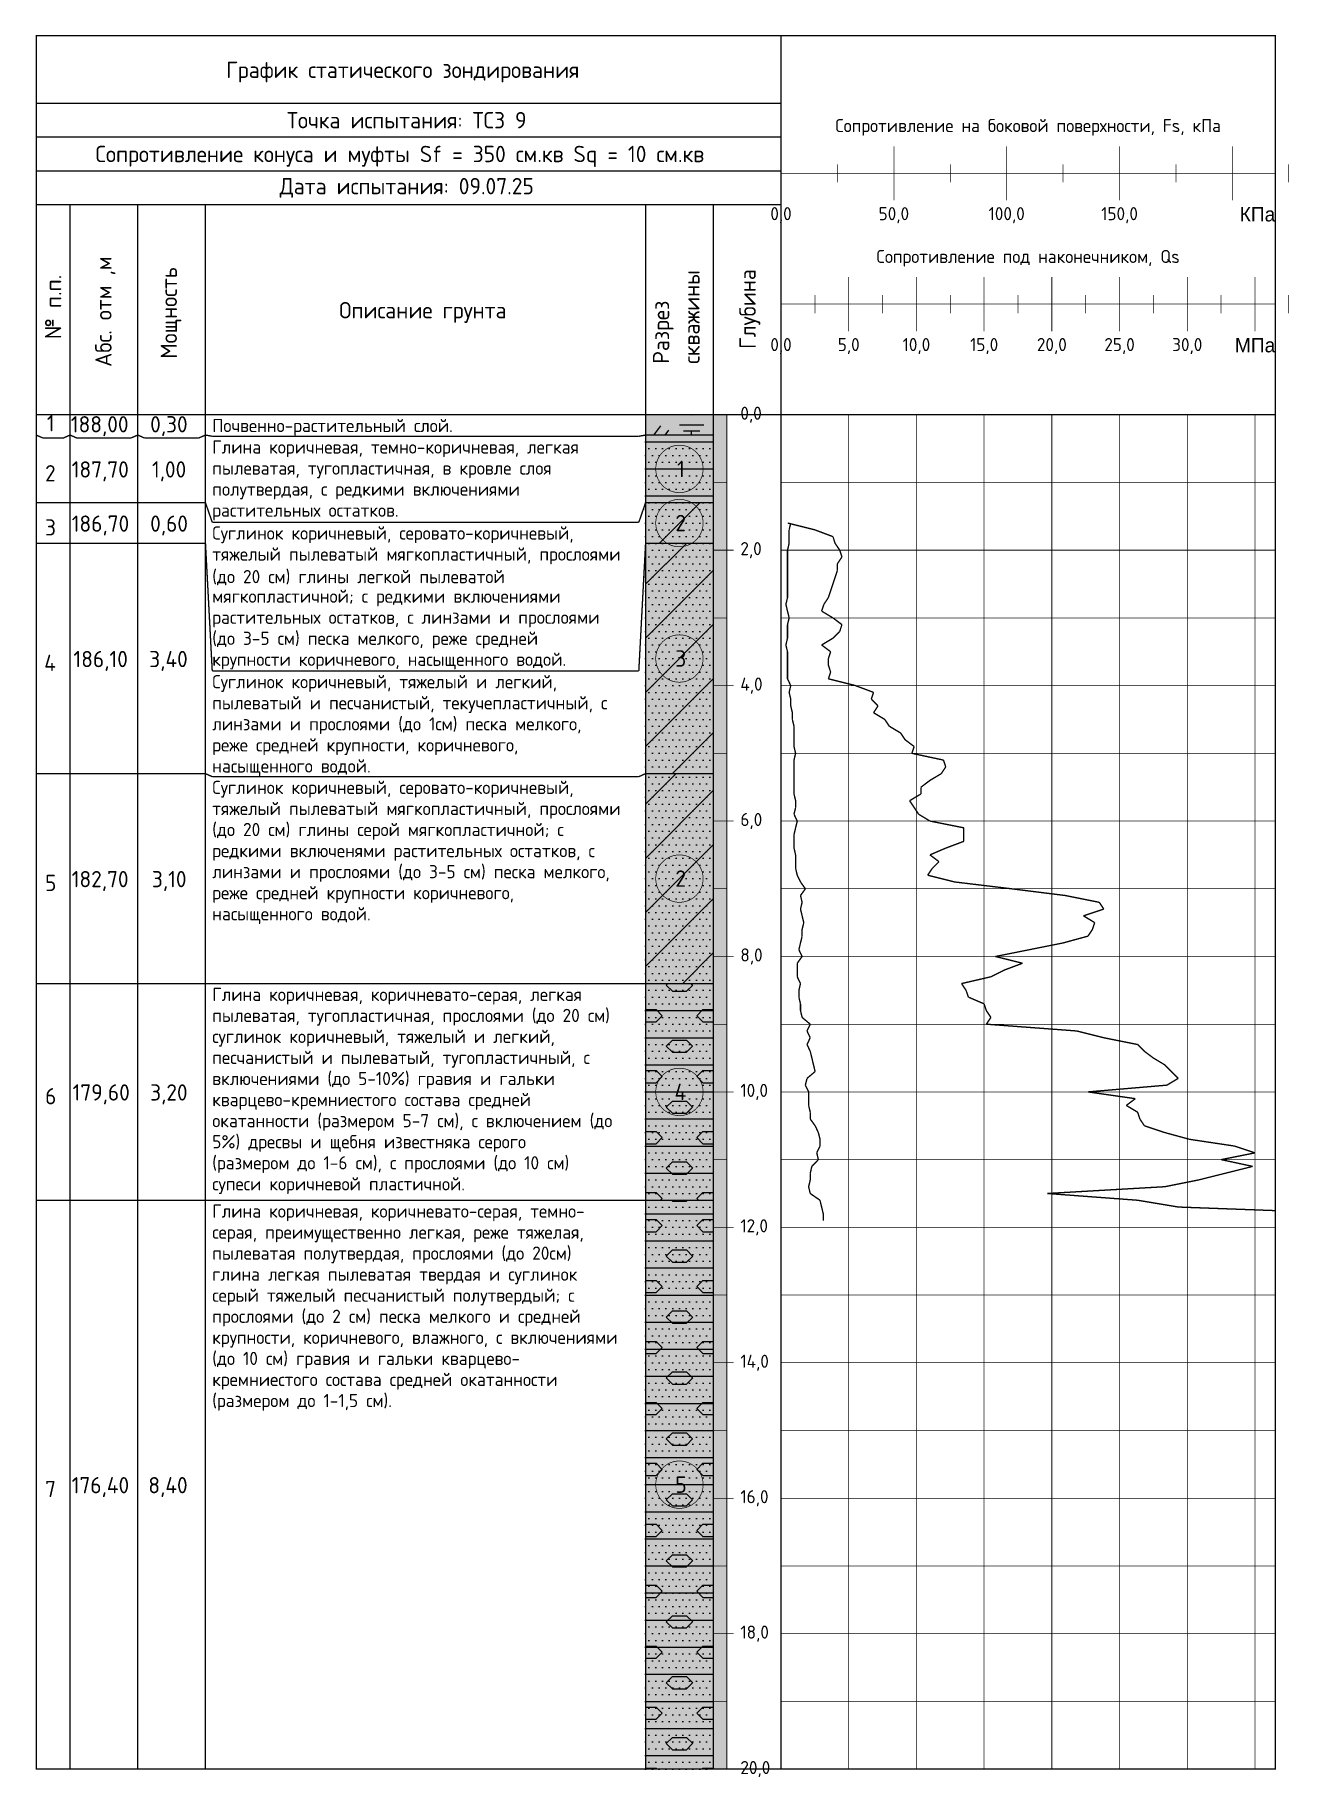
# Model space of a CAD drawing. Header units: metres. Extents: x 0 to 185, y -257 to 0.
import ezdxf

# ---------------------------------------------------------------- set-up
doc = ezdxf.new("R2010")
doc.units = ezdxf.units.M
doc.linetypes.add('Сплошная', pattern=[0])
doc.layers.add('Чертеж колонки - ТСЗ 9', color=7, linetype='Continuous')
doc.styles.get("Standard").update_dxf_attribs({"font": 'arial.ttf'})

msp = doc.modelspace()

# ---------------------------------------------------------------- hatches: boundary and pattern name
at = {"layer": 'Чертеж колонки - ТСЗ 9', "true_color": 0xfff7e5}
msp.add_hatch(color=7, dxfattribs=at).paths.add_polyline_path([(90.1, -56), (90.1, -59), (100.1, -59), (100.1, -56)])
at = {"layer": 'Чертеж колонки - ТСЗ 9'}
h = msp.add_hatch(dxfattribs=at)
h.set_pattern_fill('POCHVA - 29 ПОЧВЕННО-РАСТИТЕЛЬНЫЙ', style=0, pattern_type=0)
h.set_pattern_definition([(0, (95.1, -57.5), (4.5, 6), [3.6, -5.4]), (0, (95.7, -58.4), (4.5, 6), [2.4, -6.6]), (0, (96.3, -59.3), (4.5, 6), [1.2, -7.8]), (90, (96.9, -61.4), (-4.5, 6), [3, -9]), (53.13, (99, -60.74), (-9, 2e-05), [3.9, -3.6]), (53.13, (100.2, -61.4), (-9, 2e-05), [3.9, -3.6]), (53.13, (101.4, -62.06), (-9, 2e-05), [3.9, -3.6])])
h.paths.add_polyline_path([(90.1, -56), (90.1, -59), (100.1, -59), (100.1, -56)])
at = {"layer": 'Чертеж колонки - ТСЗ 9', "true_color": 0xffffff}
for points in [[(100.1, -56), (100.1, -66), (102.1, -66), (102.1, -56)], [(95.1, -60.5, 1), (95.1, -67.5, 1)], [(95.1, -68.5, 1), (95.1, -75.5, 1)], [(100.1, -76), (100.1, -86), (102.1, -86), (102.1, -76)], [(95.1, -88.5, 1), (95.1, -95.5, 1)], [(100.1, -96), (100.1, -106), (102.1, -106), (102.1, -96)], [(100.1, -116), (100.1, -126), (102.1, -126), (102.1, -116)], [(95.1, -121, 1), (95.1, -128, 1)], [(100.1, -136), (100.1, -146), (102.1, -146), (102.1, -136)], [(95.1, -152.5, 1), (95.1, -159.5, 1)], [(100.1, -156), (100.1, -166), (102.1, -166), (102.1, -156)], [(100.1, -176), (100.1, -186), (102.1, -186), (102.1, -176)], [(100.1, -196), (100.1, -206), (102.1, -206), (102.1, -196)], [(95.1, -210.5, 1), (95.1, -217.5, 1)], [(100.1, -216), (100.1, -226), (102.1, -226), (102.1, -216)], [(100.1, -236), (100.1, -246), (102.1, -246), (102.1, -236)]]:
    msp.add_hatch(color=7, dxfattribs=at).paths.add_polyline_path(points)
at = {"layer": 'Чертеж колонки - ТСЗ 9', "true_color": 0x00ff00}
for points in [[(90.1, -59), (90.1, -69), (100.1, -69), (100.1, -59)], [(90.1, -69), (90.1, -75), (100.1, -75), (100.1, -69)], [(90.1, -75), (90.1, -109), (100.1, -109), (100.1, -75)], [(90.1, -109), (90.1, -140), (100.1, -140), (100.1, -109)]]:
    msp.add_hatch(color=3, dxfattribs=at).paths.add_polyline_path(points)
at = {"layer": 'Чертеж колонки - ТСЗ 9'}
h = msp.add_hatch(dxfattribs=at)
h.set_pattern_fill('ГЛИНА (ГОСТ 21.302-96)', style=0, pattern_type=0)
h.set_pattern_definition([(0, (95.1, -64), (0, -4), [])])
h.paths.add_polyline_path([(90.1, -59), (90.1, -69), (100.1, -69), (100.1, -59)])
h = msp.add_hatch(dxfattribs=at)
h.set_pattern_fill('ПЕСОК ПЫЛЕВАТЫЙ (ГОСТ 21.302-96)', style=0, pattern_type=0)
h.set_pattern_definition([(0, (95.1, -64), (0, -2), [0, -1]), (0, (95.6, -65), (0, -2), [0, -1])])
h.paths.add_polyline_path([(90.1, -59), (90.1, -69), (100.1, -69), (100.1, -59)])
for points in [[(100.1, -66), (100.1, -76), (102.1, -76), (102.1, -66)], [(100.1, -86), (100.1, -96), (102.1, -96), (102.1, -86)], [(100.1, -106), (100.1, -116), (102.1, -116), (102.1, -106)], [(100.1, -126), (100.1, -136), (102.1, -136), (102.1, -126)], [(100.1, -146), (100.1, -156), (102.1, -156), (102.1, -146)], [(100.1, -166), (100.1, -176), (102.1, -176), (102.1, -166)], [(100.1, -186), (100.1, -196), (102.1, -196), (102.1, -186)], [(100.1, -206), (100.1, -216), (102.1, -216), (102.1, -206)], [(100.1, -226), (100.1, -236), (102.1, -236), (102.1, -226)], [(100.1, -246), (100.1, -256), (102.1, -256), (102.1, -246)]]:
    msp.add_hatch(color=7, dxfattribs=at).paths.add_polyline_path(points)
h = msp.add_hatch(dxfattribs=at)
h.set_pattern_fill('СУГЛИНОК (ГОСТ 21.302-96)', style=0, pattern_type=0)
h.set_pattern_definition([(45, (95.1, -72), (3.995, -3.995), [])])
h.paths.add_polyline_path([(90.1, -69), (90.1, -75), (100.1, -75), (100.1, -69)])
h = msp.add_hatch(dxfattribs=at)
h.set_pattern_fill('ПЕСОК ПЫЛЕВАТЫЙ (ГОСТ 21.302-96)', style=0, pattern_type=0)
h.set_pattern_definition([(0, (95.1, -72), (0, -2), [0, -1]), (0, (95.6, -73), (0, -2), [0, -1])])
h.paths.add_polyline_path([(90.1, -69), (90.1, -75), (100.1, -75), (100.1, -69)])
h = msp.add_hatch(dxfattribs=at)
h.set_pattern_fill('СУГЛИНОК (ГОСТ 21.302-96)', style=0, pattern_type=0)
h.set_pattern_definition([(45, (95.1, -92), (3.9952, -3.9952), [])])
h.paths.add_polyline_path([(90.1, -75), (90.1, -109), (100.1, -109), (100.1, -75)])
h = msp.add_hatch(dxfattribs=at)
h.set_pattern_fill('ПЕСОК ПЫЛЕВАТЫЙ (ГОСТ 21.302-96)', style=0, pattern_type=0)
h.set_pattern_definition([(0, (95.1, -92), (0, -2), [0, -1]), (0, (95.6, -93), (0, -2), [0, -1])])
h.paths.add_polyline_path([(90.1, -75), (90.1, -109), (100.1, -109), (100.1, -75)])
h = msp.add_hatch(dxfattribs=at)
h.set_pattern_fill('СУГЛИНОК (ГОСТ 21.302-96)', style=0, pattern_type=0)
h.set_pattern_definition([(45, (95.1, -124.5), (3.9952, -3.9952), [])])
h.paths.add_polyline_path([(90.1, -109), (90.1, -140), (100.1, -140), (100.1, -109)])
h = msp.add_hatch(dxfattribs=at)
h.set_pattern_fill('ПЕСОК ПЫЛЕВАТЫЙ (ГОСТ 21.302-96)', style=0, pattern_type=0)
h.set_pattern_definition([(0, (95.1, -124.5), (0, -2), [0, -1]), (0, (95.6, -125.5), (0, -2), [0, -1])])
h.paths.add_polyline_path([(90.1, -109), (90.1, -140), (100.1, -140), (100.1, -109)])
at = {"layer": 'Чертеж колонки - ТСЗ 9', "true_color": 0x8585c8}
for points in [[(90.1, -140), (90.1, -172), (100.1, -172), (100.1, -140)], [(90.1, -172), (90.1, -256), (100.1, -256), (100.1, -172)]]:
    msp.add_hatch(color=163, dxfattribs=at).paths.add_polyline_path(points)
at = {"layer": 'Чертеж колонки - ТСЗ 9'}
h = msp.add_hatch(dxfattribs=at)
h.set_pattern_fill('ГЛИНА (ГОСТ 21.302-96)', style=0, pattern_type=0)
h.set_pattern_definition([(0, (95.1, -156), (0, -4), [])])
h.paths.add_polyline_path([(90.1, -140), (90.1, -172), (100.1, -172), (100.1, -140)])
h = msp.add_hatch(dxfattribs=at)
h.set_pattern_fill('ПЕСОК ПЫЛЕВАТЫЙ (ГОСТ 21.302-96)', style=0, pattern_type=0)
h.set_pattern_definition([(0, (95.1, -156), (0, -2), [0, -1]), (0, (95.6, -157), (0, -2), [0, -1])])
h.paths.add_polyline_path([(90.1, -140), (90.1, -172), (100.1, -172), (100.1, -140)])
h = msp.add_hatch(dxfattribs=at)
h.set_pattern_fill('GALKA - 6 ГАЛЬКА', style=0, pattern_type=0)
h.set_pattern_definition([(45, (97.65, -153.75), (-4.5, 4.5), [1.2728, -5.0912]), (45, (100.65, -154.65), (-4.5, 4.5), [1.2728, -5.0912]), (135, (98.55, -154.65), (-4.5, -4.5), [1.2728, -5.0912]), (135, (101.55, -153.75), (-4.5, -4.5), [1.2728, -5.0912]), (0, (98.55, -154.65), (4.5, 4.5), [2.1, -6.9]), (0, (98.55, -152.85), (4.5, 4.5), [2.1, -6.9])])
h.paths.add_polyline_path([(90.1, -140), (90.1, -172), (100.1, -172), (100.1, -140)])
h = msp.add_hatch(dxfattribs=at)
h.set_pattern_fill('ГЛИНА (ГОСТ 21.302-96)', style=0, pattern_type=0)
h.set_pattern_definition([(0, (95.1, -214), (0, -4), [])])
h.paths.add_polyline_path([(90.1, -172), (90.1, -256), (100.1, -256), (100.1, -172)])
h = msp.add_hatch(dxfattribs=at)
h.set_pattern_fill('ПЕСОК ПЫЛЕВАТЫЙ (ГОСТ 21.302-96)', style=0, pattern_type=0)
h.set_pattern_definition([(0, (95.1, -214), (0, -2), [0, -1]), (0, (95.6, -215), (0, -2), [0, -1])])
h.paths.add_polyline_path([(90.1, -172), (90.1, -256), (100.1, -256), (100.1, -172)])
h = msp.add_hatch(dxfattribs=at)
h.set_pattern_fill('GALKA - 6 ГАЛЬКА', style=0, pattern_type=0)
h.set_pattern_definition([(45, (97.65, -211.75), (-4.5, 4.5), [1.2728, -5.0912]), (45, (100.65, -212.65), (-4.5, 4.5), [1.2728, -5.0912]), (135, (98.55, -212.65), (-4.5, -4.5), [1.2728, -5.0912]), (135, (101.55, -211.75), (-4.5, -4.5), [1.2728, -5.0912]), (0, (98.55, -212.65), (4.5, 4.5), [2.1, -6.9]), (0, (98.55, -210.85), (4.5, 4.5), [2.1, -6.9])])
h.paths.add_polyline_path([(90.1, -172), (90.1, -256), (100.1, -256), (100.1, -172)])

# ---------------------------------------------------------------- linework, layer by layer
at = {"layer": 'Чертеж колонки - ТСЗ 9', "color": 7, "linetype": 'Сплошная', "lineweight": 0, "flags": 128}
for points, const_width in [([(0, 0), (183.2, 0)], 0.2), ([(0.1, 0), (0.1, -256)], 0.2), ([(110.1, 0), (110.1, -256)], 0.2), ([(183.1, 0), (183.1, -256)], 0.2), ([(0, -10), (110.2, -10)], 0.2), ([(0, -15), (110.2, -15)], 0.2), ([(0, -20), (110.2, -20)], 0.2), ([(0, -25), (110.2, -25)], 0.2), ([(5.1, -25), (5.1, -256)], 0.2), ([(15.1, -25), (15.1, -256)], 0.2), ([(25.1, -25), (25.1, -256)], 0.2), ([(90.1, -25), (90.1, -256)], 0.2), ([(100.1, -25), (100.1, -256)], 0.2), ([(0, -56), (183.2, -56)], 0.2), ([(100.1, -56), (100.1, -256)], 0.1), ([(100.1, -56), (103.1, -56)], 0.1), ([(102.1, -56), (102.1, -256)], 0.1), ([(0.1, -59), (1.1, -59.44)], 0.2), ([(4.1, -59.44), (5.1, -59)], 0.2), ([(5.1, -59), (6.1, -59.44)], 0.2), ([(14.1, -59.44), (15.1, -59)], 0.2), ([(15.1, -59), (16.1, -59.44)], 0.2), ([(24.1, -59.44), (25.1, -59)], 0.2), ([(25.1, -59), (26.1, -59.18)], 0.2), ([(26.1, -59.18), (89.1, -59.18)], 0.2), ([(89.1, -59.18), (90.1, -59)], 0.2), ([(100.1, -59), (90.1, -59)], 0.2), ([(1.1, -59.44), (4.1, -59.44)], 0.2), ([(6.1, -59.44), (14.1, -59.44)], 0.2), ([(16.1, -59.44), (24.1, -59.44)], 0.2), ([(100.1, -66), (102.1, -66)], 0.1), ([(0.1, -69), (25.1, -69)], 0.2), ([(25.1, -69), (26.1, -71.88)], 0.2), ([(89.1, -71.88), (90.1, -69)], 0.2), ([(90.1, -69), (100.1, -69)], 0.2), ([(26.1, -71.88), (89.1, -71.88)], 0.2), ([(0.1, -75), (25.1, -75)], 0.2), ([(25.1, -75), (26.1, -93.84)], 0.2), ([(89.1, -93.84), (90.1, -75)], 0.2), ([(90.1, -75), (100.1, -75)], 0.2), ([(100.1, -76), (103.1, -76)], 0.1), ([(100.1, -86), (102.1, -86)], 0.1), ([(26.1, -93.84), (89.1, -93.84)], 0.2), ([(100.1, -96), (103.1, -96)], 0.1), ([(100.1, -106), (102.1, -106)], 0.1), ([(0.1, -109), (25.1, -109)], 0.2), ([(25.1, -109), (26.1, -109.45)], 0.2), ([(26.1, -109.45), (89.1, -109.45)], 0.2), ([(89.1, -109.45), (90.1, -109)], 0.2), ([(90.1, -109), (100.1, -109)], 0.2), ([(100.1, -116), (103.1, -116)], 0.1), ([(100.1, -126), (102.1, -126)], 0.1), ([(100.1, -136), (103.1, -136)], 0.1), ([(0.1, -140), (100.1, -140)], 0.2), ([(100.1, -146), (102.1, -146)], 0.1), ([(100.1, -156), (103.1, -156)], 0.1), ([(100.1, -166), (102.1, -166)], 0.1), ([(0.1, -172), (100.1, -172)], 0.2), ([(100.1, -176), (103.1, -176)], 0.1), ([(100.1, -186), (102.1, -186)], 0.1), ([(100.1, -196), (103.1, -196)], 0.1), ([(100.1, -206), (102.1, -206)], 0.1), ([(100.1, -216), (103.1, -216)], 0.1), ([(100.1, -226), (102.1, -226)], 0.1), ([(100.1, -236), (103.1, -236)], 0.1), ([(100.1, -246), (102.1, -246)], 0.1), ([(0, -256), (183.2, -256)], 0.2), ([(100.1, -256), (103.1, -256)], 0.1)]:
    msp.add_lwpolyline(points, dxfattribs=dict(at, const_width=const_width))
at = {"layer": 'Чертеж колонки - ТСЗ 9', "color": 5, "linetype": 'Сплошная', "lineweight": 0, "true_color": 0x0000ff, "const_width": 0.1, "flags": 128}
for points in [[(110.1, -16.34), (110.1, -24.34)], [(126.77, -16.34), (126.77, -24.34)], [(143.43, -16.34), (143.43, -24.34)], [(160.1, -16.34), (160.1, -24.34)], [(176.77, -16.34), (176.77, -24.34)], [(110.1, -20.34), (183.1, -20.34)], [(118.43, -19), (118.43, -21.67)], [(135.1, -19), (135.1, -21.67)], [(151.77, -19), (151.77, -21.67)], [(168.43, -19), (168.43, -21.67)], [(185.1, -19), (185.1, -21.67)]]:
    msp.add_lwpolyline(points, dxfattribs=at)
at = {"layer": 'Чертеж колонки - ТСЗ 9', "color": 96, "linetype": 'Сплошная', "lineweight": 0, "true_color": 0x008000, "const_width": 0.1, "flags": 128}
for points in [[(110.1, -35.67), (110.1, -43.67)], [(120.1, -35.67), (120.1, -43.67)], [(130.1, -35.67), (130.1, -43.67)], [(140.1, -35.67), (140.1, -43.67)], [(150.1, -35.67), (150.1, -43.67)], [(160.1, -35.67), (160.1, -43.67)], [(170.1, -35.67), (170.1, -43.67)], [(180.1, -35.67), (180.1, -43.67)], [(115.1, -38.34), (115.1, -41.01)], [(125.1, -38.34), (125.1, -41.01)], [(135.1, -38.34), (135.1, -41.01)], [(145.1, -38.34), (145.1, -41.01)], [(155.1, -38.34), (155.1, -41.01)], [(165.1, -38.34), (165.1, -41.01)], [(175.1, -38.34), (175.1, -41.01)], [(185.1, -38.34), (185.1, -41.01)], [(110.1, -39.67), (183.1, -39.67)]]:
    msp.add_lwpolyline(points, dxfattribs=at)
at = {"layer": 'Чертеж колонки - ТСЗ 9', "color": 9, "linetype": 'Сплошная', "lineweight": 0, "true_color": 0xc0c0c0, "const_width": 0.1, "flags": 128}
for points in [[(110.1, -56), (110.1, -256)], [(110.1, -56), (183.1, -56)], [(120.1, -56), (120.1, -256)], [(130.1, -56), (130.1, -256)], [(140.1, -56), (140.1, -256)], [(150.1, -56), (150.1, -256)], [(160.1, -56), (160.1, -256)], [(170.1, -56), (170.1, -256)], [(180.1, -56), (180.1, -256)], [(110.1, -66), (183.1, -66)], [(110.1, -76), (183.1, -76)], [(110.1, -86), (183.1, -86)], [(110.1, -96), (183.1, -96)], [(110.1, -106), (183.1, -106)], [(110.1, -116), (183.1, -116)], [(110.1, -126), (183.1, -126)], [(110.1, -136), (183.1, -136)], [(110.1, -146), (183.1, -146)], [(110.1, -156), (183.1, -156)], [(110.1, -166), (183.1, -166)], [(110.1, -176), (183.1, -176)], [(110.1, -186), (183.1, -186)], [(110.1, -196), (183.1, -196)], [(110.1, -206), (183.1, -206)], [(110.1, -216), (183.1, -216)], [(110.1, -226), (183.1, -226)], [(110.1, -236), (183.1, -236)], [(110.1, -246), (183.1, -246)], [(110.1, -256), (183.1, -256)]]:
    msp.add_lwpolyline(points, dxfattribs=at)
at = {"layer": 'Чертеж колонки - ТСЗ 9', "color": 7, "linetype": 'Сплошная', "lineweight": 0, "const_width": 0.1, "flags": 128}
for points in [[(95.1, -60.5, 1), (95.1, -67.5, 1), (95.1, -60.5)], [(95.1, -68.5, 1), (95.1, -75.5, 1), (95.1, -68.5)], [(95.1, -88.5, 1), (95.1, -95.5, 1), (95.1, -88.5)], [(95.1, -121, 1), (95.1, -128, 1), (95.1, -121)], [(95.1, -152.5, 1), (95.1, -159.5, 1), (95.1, -152.5)], [(95.1, -210.5, 1), (95.1, -217.5, 1), (95.1, -210.5)]]:
    msp.add_lwpolyline(points, format="xyb", close=True, dxfattribs=at)
at = {"layer": 'Чертеж колонки - ТСЗ 9', "color": 176, "linetype": 'Сплошная', "lineweight": 0, "true_color": 0x000080, "const_width": 0.2, "flags": 128}
for points in [[(111.1, -72), (115.1, -73)], [(115.1, -73), (117.77, -74)], [(117.77, -74), (118.1, -75)], [(118.1, -75), (118.77, -76)], [(119.1, -77), (118.43, -78)], [(118.77, -76), (119.1, -77)], [(118.43, -79), (117.1, -83)], [(118.43, -78), (118.43, -79)], [(116.43, -84), (116.1, -85)], [(116.1, -85), (117.77, -86)], [(117.1, -83), (116.43, -84)], [(117.77, -86), (119.1, -87)], [(119.1, -87), (118.77, -88)], [(117.77, -89), (116.1, -90)], [(116.1, -90), (117.43, -91)], [(118.77, -88), (117.77, -89)], [(117.43, -91), (117.1, -92)], [(117.1, -92), (117.1, -93)], [(117.1, -93), (117.43, -94)], [(117.43, -94), (117.1, -95)], [(117.1, -95), (121.1, -96)], [(121.1, -96), (123.77, -97)], [(123.77, -97), (123.43, -98)], [(123.43, -98), (124.43, -99)], [(124.43, -99), (123.77, -100)], [(123.77, -100), (125.43, -101)], [(125.43, -101), (126.1, -102)], [(126.1, -102), (127.77, -103)], [(127.77, -103), (128.43, -104)], [(128.43, -104), (129.77, -105)], [(129.77, -105), (129.43, -106)], [(129.43, -106), (134.1, -107)], [(134.43, -108), (133.77, -109)], [(134.1, -107), (134.43, -108)], [(132.1, -110), (130.77, -111)], [(133.77, -109), (132.1, -110)], [(130.77, -112), (129.1, -113)], [(129.1, -113), (130.43, -115)], [(130.77, -111), (130.77, -112)], [(130.43, -115), (132.1, -116)], [(132.1, -116), (137.1, -117)], [(137.1, -117), (137.1, -119)], [(134.43, -120), (132.1, -121)], [(132.1, -121), (133.43, -122)], [(137.1, -119), (134.43, -120)], [(132.43, -123), (131.77, -124)], [(133.43, -122), (132.43, -123)], [(131.77, -124), (135.77, -125)], [(135.77, -125), (144.1, -126)], [(144.1, -126), (152.1, -127)], [(152.1, -127), (157.1, -128)], [(157.1, -128), (157.77, -129)], [(157.77, -129), (154.77, -130)], [(154.77, -130), (156.43, -131)], [(156.43, -131), (156.1, -132)], [(155.43, -133), (151.77, -134)], [(156.1, -132), (155.43, -133)], [(151.77, -134), (141.77, -136)], [(141.77, -136), (145.77, -137)], [(141.1, -139), (136.77, -140)], [(143.1, -138), (141.1, -139)], [(145.77, -137), (143.1, -138)], [(136.77, -140), (137.43, -141)], [(137.43, -141), (137.77, -142)], [(137.77, -142), (140.1, -143)], [(140.1, -143), (140.43, -144)], [(140.43, -144), (141.1, -145)], [(141.1, -145), (140.43, -146)], [(140.43, -146), (153.77, -147)], [(153.77, -147), (157.77, -148)], [(157.77, -148), (162.77, -149)], [(162.77, -149), (163.77, -150)], [(163.77, -150), (165.1, -151)], [(165.1, -151), (166.77, -152)], [(166.77, -152), (168.77, -154)], [(168.77, -154), (167.1, -155)], [(167.1, -155), (155.43, -156)], [(155.43, -156), (162.43, -157)], [(162.43, -157), (161.1, -158)], [(161.1, -158), (162.77, -159)], [(162.77, -159), (163.1, -160)], [(163.1, -160), (163.77, -161)], [(163.77, -161), (166.77, -162)], [(166.77, -162), (170.43, -163)], [(170.43, -163), (177.1, -164)], [(177.1, -164), (180.1, -165)], [(179.77, -167), (171.77, -169)], [(180.1, -165), (175.1, -166)], [(175.1, -166), (179.77, -167)], [(171.77, -169), (166.77, -170)], [(166.77, -170), (149.43, -171)], [(149.43, -171), (162.77, -172)], [(162.77, -172), (168.77, -173)], [(168.77, -173), (183.1, -173.53)]]:
    msp.add_lwpolyline(points, dxfattribs=at)
at = {"layer": 'Чертеж колонки - ТСЗ 9', "color": 1, "linetype": 'Сплошная', "lineweight": 0, "true_color": 0xff0000, "const_width": 0.2, "flags": 128}
for points in [[(111.54, -72), (111.3, -73)], [(111.3, -73), (111.3, -75)], [(111.3, -75), (111.06, -76)], [(111.06, -76), (111.06, -83)], [(111.06, -83), (110.82, -84)], [(110.82, -84), (111.3, -86)], [(111.3, -86), (111.06, -87)], [(111.06, -87), (111.06, -89)], [(111.06, -89), (110.82, -90)], [(110.82, -90), (111.06, -91)], [(111.06, -91), (111.06, -95)], [(111.06, -95), (111.54, -96)], [(111.54, -96), (111.3, -97)], [(111.3, -97), (111.54, -98)], [(111.54, -98), (111.54, -99)], [(111.54, -99), (111.78, -100)], [(111.78, -100), (111.78, -101)], [(111.78, -101), (112.02, -102)], [(112.02, -102), (112.02, -105)], [(112.02, -105), (112.26, -106)], [(112.26, -106), (112.02, -107)], [(112.02, -107), (112.02, -112)], [(112.02, -112), (112.26, -113)], [(112.26, -113), (112.26, -114)], [(112.26, -114), (112.02, -115)], [(112.02, -115), (112.5, -116)], [(112.5, -116), (112.02, -118)], [(112.02, -118), (112.02, -120)], [(112.02, -120), (112.26, -121)], [(112.26, -121), (112.26, -123)], [(112.26, -123), (112.5, -124)], [(112.5, -124), (112.98, -125)], [(112.98, -125), (113.7, -126)], [(113.7, -126), (112.98, -127)], [(112.98, -127), (113.22, -128)], [(113.22, -128), (112.98, -129)], [(112.98, -129), (113.46, -131)], [(113.46, -131), (113.22, -132)], [(113.22, -133), (112.74, -135)], [(113.22, -132), (113.22, -133)], [(113.22, -136), (112.5, -137)], [(112.74, -135), (113.22, -136)], [(112.5, -137), (112.5, -139)], [(112.5, -139), (112.98, -140)], [(112.98, -140), (112.74, -141)], [(112.74, -141), (112.74, -142)], [(112.74, -142), (112.98, -143)], [(112.98, -143), (112.98, -144)], [(112.98, -144), (113.22, -145)], [(113.22, -145), (114.42, -146)], [(114.42, -146), (113.94, -147)], [(113.94, -147), (114.42, -148)], [(114.42, -148), (113.94, -149)], [(113.94, -149), (114.42, -150)], [(114.42, -150), (115.14, -153)], [(113.94, -154), (113.7, -155)], [(115.14, -153), (113.94, -154)], [(113.7, -155), (114.18, -156)], [(114.18, -156), (114.18, -158)], [(114.18, -158), (114.42, -159)], [(114.42, -159), (114.42, -160)], [(114.42, -160), (115.14, -161)], [(115.14, -161), (115.62, -162)], [(115.62, -162), (115.86, -163)], [(115.86, -164), (115.38, -165)], [(115.86, -163), (115.86, -164)], [(114.66, -167), (114.42, -168)], [(115.62, -166), (114.66, -167)], [(115.38, -165), (115.62, -166)], [(114.42, -169), (114.18, -170)], [(114.42, -168), (114.42, -169)], [(114.18, -170), (114.42, -171)], [(114.42, -171), (115.86, -172)], [(115.86, -172), (116.34, -174)], [(116.34, -174), (116.34, -175)]]:
    msp.add_lwpolyline(points, dxfattribs=at)

# ---------------------------------------------------------------- texts
at = {"layer": 'Чертеж колонки - ТСЗ 9', "color": 7}
for s, insert, char_height, attachment_point in [('\\A1;{\\fGOST type B|c1|b0|i0;\\H1x;\\l\\C0;График статического зондирования}', (28.15, -6.93), 2.4185, 7), ('\\A1;{\\fGOST type B|b0|i0|c204|p34;\\C0;Точка испытания: ТСЗ 9}', (37.13, -13.71), 2.4185, 7), ('\\A1;{\\fGOST type B|c1|b0|i0;\\H1x;\\l\\C5;Сопротивление на боковой поверхности, Fs, кПа}', (146.6, -12.33), 1.9348, 2), ('\\A1;{\\fGOST type B|c1|b0|i0;\\H1x;\\l\\C0;Сопротивление конуса и муфты Sf = 350 см.кв Sq = 10 см.кв}', (8.86, -19.44), 2.4185, 7), ('\\A1;{\\fGOST type B|c1|b0|i0;\\H1x;\\l\\C0;Дата испытания: 09.07.25}', (36.05, -23.95), 2.4185, 7), ('\\A1;{\\fGOST type B|c1|b0|i0;\\H1x;\\l\\C5;0,0}', (110.1, -25.34), 1.9348, 2), ('\\A1;{\\fGOST type B|c1|b0|i0;\\H1x;\\l\\C5;50,0}', (126.77, -25.34), 1.9348, 2), ('\\A1;{\\fGOST type B|c1|b0|i0;\\H1x;\\l\\C5;100,0}', (143.43, -25.34), 1.9348, 2), ('\\A1;{\\fGOST type B|c1|b0|i0;\\H1x;\\l\\C5;150,0}', (160.1, -25.34), 1.9348, 2), ('\\A1;{\\fMS Shell Dlg 2|c1|b0|i0;\\H1x;\\l\\C0; КПа}', (183.1, -25.34), 2.116, 3), ('\\A1;{\\fGOST type B|c1|b0|i0;\\H1x;\\l\\C94;Сопротивление под наконечником, Qs}', (146.6, -31.66), 1.9348, 2), ('\\A1;{\\fGOST type B|c1|b0|i0;\\H1x;\\l\\C0;Описание грунта}', (44.84, -42.43), 2.4185, 7), ('\\A1;{\\fGOST type B|c1|b0|i0;\\H1x;\\l\\C94;0,0}', (110.1, -44.67), 1.9348, 2), ('\\A1;{\\fGOST type B|c1|b0|i0;\\H1x;\\l\\C94;5,0}', (120.1, -44.67), 1.9348, 2), ('\\A1;{\\fGOST type B|c1|b0|i0;\\H1x;\\l\\C94;10,0}', (130.1, -44.67), 1.9348, 2), ('\\A1;{\\fGOST type B|c1|b0|i0;\\H1x;\\l\\C94;15,0}', (140.1, -44.67), 1.9348, 2), ('\\A1;{\\fGOST type B|c1|b0|i0;\\H1x;\\l\\C94;20,0}', (150.1, -44.67), 1.9348, 2), ('\\A1;{\\fGOST type B|c1|b0|i0;\\H1x;\\l\\C94;25,0}', (160.1, -44.67), 1.9348, 2), ('\\A1;{\\fGOST type B|c1|b0|i0;\\H1x;\\l\\C94;30,0}', (170.1, -44.67), 1.9348, 2), ('\\A1;{\\fMS Shell Dlg 2|c1|b0|i0;\\H1x;\\l\\C0;МПа}', (183.1, -44.67), 2.116, 3), ('{\\fGOST type B|c1|b0|i0;\\l\\C0;1}', (1.67, -58.45), 2.4033, 7), ('{\\fGOST type B|c1|b0|i0;\\l\\C0;188,00}', (5.21, -59.17), 2.4033, 7), ('{\\fGOST type B|c1|b0|i0;\\l\\C0;0,30}', (16.93, -59.17), 2.4033, 7), ('\\A1;{\\fGOST type B|c1|b0|i0;\\H1x;\\l\\C0;0,0}', (104.1, -56), 1.9348, 4), ('{\\fGOST type B|c1|b0|i0;\\l\\C0;Почвенно-растительный слой.}', (26.1, -59.1), 1.9499, 7), ('{\\fGOST type B|c1|b0|i0;\\l\\C0;Глина коричневая, темно-коричневая, легкая}', (26.1, -62.27), 1.9499, 7), ('{\\fGOST type B|c1|b0|i0;\\l\\C0;2}', (1.41, -65.84), 2.4033, 7), ('{\\fGOST type B|c1|b0|i0;\\l\\C0;187,70}', (5.34, -65.84), 2.4033, 7), ('{\\fGOST type B|c1|b0|i0;\\l\\C0;1,00}', (17.19, -65.84), 2.4033, 7), ('{\\fGOST type B|c1|b0|i0;\\l\\C0;пылеватая, тугопластичная, в кровле слоя}', (26.1, -65.38), 1.9499, 7), ('\\A1;{\\fGOST type B|c1|b0|i0;\\H1x;\\l\\C0;1}', (94.74, -65.22), 2.428, 7), ('{\\fGOST type B|c1|b0|i0;\\l\\C0;полутвердая, с редкими включениями}', (26.1, -68.49), 1.9499, 7), ('{\\fGOST type B|c1|b0|i0;\\l\\C0;3}', (1.41, -73.84), 2.4033, 7), ('{\\fGOST type B|c1|b0|i0;\\l\\C0;186,70}', (5.34, -73.84), 2.4033, 7), ('{\\fGOST type B|c1|b0|i0;\\l\\C0;0,60}', (16.93, -73.84), 2.4033, 7), ('{\\fGOST type B|c1|b0|i0;\\l\\C0;растительных остатков.}', (26.1, -71.6), 1.9499, 7), ('\\A1;{\\fGOST type B|c1|b0|i0;\\H1x;\\l\\C0;2}', (94.49, -73.21), 2.428, 7), ('{\\fGOST type B|c1|b0|i0;\\l\\C0;Суглинок коричневый, серовато-коричневый,}', (26.1, -74.97), 1.9499, 7), ('{\\fGOST type B|c1|b0|i0;\\l\\C0;тяжелый пылеватый мягкопластичный, прослоями}', (26.1, -78.08), 1.9499, 7), ('\\A1;{\\fGOST type B|c1|b0|i0;\\H1x;\\l\\C0;2,0}', (104.1, -76), 1.9348, 4), ('{\\fGOST type B|c1|b0|i0;\\l\\C0;(до 20 см) глины легкой пылеватой}', (26.1, -81.19), 1.9499, 7), ('{\\fGOST type B|c1|b0|i0;\\l\\C0;мягкопластичной; с редкими включениями}', (26.1, -84.3), 1.9499, 7), ('{\\fGOST type B|c1|b0|i0;\\l\\C0;растительных остатков, с линзами и прослоями}', (26.1, -87.41), 1.9499, 7), ('{\\fGOST type B|c1|b0|i0;\\l\\C0;(до 3-5 см) песка мелкого, реже средней}', (26.1, -90.52), 1.9499, 7), ('{\\fGOST type B|c1|b0|i0;\\l\\C0;4}', (1.28, -93.84), 2.4033, 7), ('{\\fGOST type B|c1|b0|i0;\\l\\C0;186,10}', (5.6, -93.84), 2.4033, 7), ('{\\fGOST type B|c1|b0|i0;\\l\\C0;3,40}', (16.79, -93.84), 2.4033, 7), ('{\\fGOST type B|c1|b0|i0;\\l\\C0;крупности коричневого, насыщенного водой.}', (26.1, -93.62), 1.9499, 7), ('\\A1;{\\fGOST type B|c1|b0|i0;\\H1x;\\l\\C0;3}', (94.49, -93.21), 2.428, 7), ('{\\fGOST type B|c1|b0|i0;\\l\\C0;Суглинок коричневый, тяжелый и легкий,}', (26.1, -96.93), 1.9499, 7), ('\\A1;{\\fGOST type B|c1|b0|i0;\\H1x;\\l\\C0;4,0}', (104.1, -96), 1.9348, 4), ('{\\fGOST type B|c1|b0|i0;\\l\\C0;пылеватый и песчанистый, текучепластичный, с}', (26.1, -100.04), 1.9499, 7), ('{\\fGOST type B|c1|b0|i0;\\l\\C0;линзами и прослоями (до 1см) песка мелкого,}', (26.1, -103.15), 1.9499, 7), ('{\\fGOST type B|c1|b0|i0;\\l\\C0;реже средней крупности, коричневого,}', (26.1, -106.26), 1.9499, 7), ('{\\fGOST type B|c1|b0|i0;\\l\\C0;насыщенного водой.}', (26.1, -109.37), 1.9499, 7), ('{\\fGOST type B|c1|b0|i0;\\l\\C0;Суглинок коричневый, серовато-коричневый,}', (26.1, -112.54), 1.9499, 7), ('{\\fGOST type B|c1|b0|i0;\\l\\C0;тяжелый пылеватый мягкопластичный, прослоями}', (26.1, -115.65), 1.9499, 7), ('\\A1;{\\fGOST type B|c1|b0|i0;\\H1x;\\l\\C0;6,0}', (104.1, -116), 1.9348, 4), ('{\\fGOST type B|c1|b0|i0;\\l\\C0;(до 20 см) глины серой мягкопластичной; с}', (26.1, -118.76), 1.9499, 7), ('{\\fGOST type B|c1|b0|i0;\\l\\C0;редкими включенями растительных остатков, с}', (26.1, -121.87), 1.9499, 7), ('{\\fGOST type B|c1|b0|i0;\\l\\C0;182,70}', (5.34, -126.34), 2.4033, 7), ('{\\fGOST type B|c1|b0|i0;\\l\\C0;3,10}', (17.19, -126.34), 2.4033, 7), ('{\\fGOST type B|c1|b0|i0;\\l\\C0;линзами и прослоями (до 3-5 см) песка мелкого,}', (26.1, -124.98), 1.9499, 7), ('\\A1;{\\fGOST type B|c1|b0|i0;\\H1x;\\l\\C0;2}', (94.49, -125.71), 2.428, 7), ('{\\fGOST type B|c1|b0|i0;\\l\\C0;5}', (1.41, -126.34), 2.4033, 7), ('{\\fGOST type B|c1|b0|i0;\\l\\C0;реже средней крупности коричневого,}', (26.1, -128.09), 1.9499, 7), ('{\\fGOST type B|c1|b0|i0;\\l\\C0;насыщенного водой.}', (26.1, -131.2), 1.9499, 7), ('\\A1;{\\fGOST type B|c1|b0|i0;\\H1x;\\l\\C0;8,0}', (104.1, -136), 1.9348, 4), ('{\\fGOST type B|c1|b0|i0;\\l\\C0;Глина коричневая, коричневато-серая, легкая}', (26.1, -143.1), 1.9499, 7), ('{\\fGOST type B|c1|b0|i0;\\l\\C0;пылеватая, тугопластичная, прослоями (до 20 см)}', (26.1, -146.21), 1.9499, 7), ('{\\fGOST type B|c1|b0|i0;\\l\\C0;суглинок коричневый, тяжелый и легкий,}', (26.1, -149.31), 1.9499, 7), ('{\\fGOST type B|c1|b0|i0;\\l\\C0;песчанистый и пылеватый, тугопластичный, с}', (26.1, -152.42), 1.9499, 7), ('{\\fGOST type B|c1|b0|i0;\\l\\C0;включениями (до 5-10%) гравия и гальки}', (26.1, -155.53), 1.9499, 7), ('{\\fGOST type B|c1|b0|i0;\\l\\C0;6}', (1.41, -157.84), 2.4033, 7), ('{\\fGOST type B|c1|b0|i0;\\l\\C0;179,60}', (5.47, -157.84), 2.4033, 7), ('{\\fGOST type B|c1|b0|i0;\\l\\C0;3,20}', (16.93, -157.84), 2.4033, 7), ('{\\fGOST type B|c1|b0|i0;\\l\\C0;кварцево-кремниестого состава средней}', (26.1, -158.64), 1.9499, 7), ('\\A1;{\\fGOST type B|c1|b0|i0;\\H1x;\\l\\C0;4}', (94.37, -157.21), 2.428, 7), ('\\A1;{\\fGOST type B|c1|b0|i0;\\H1x;\\l\\C0;10,0}', (104.1, -156), 1.9348, 4), ('{\\fGOST type B|c1|b0|i0;\\l\\C0;окатанности (размером 5-7 см), с включением (до}', (26.1, -161.75), 1.9499, 7), ('{\\fGOST type B|c1|b0|i0;\\l\\C0;5%) дресвы и щебня известняка серого}', (26.1, -164.86), 1.9499, 7), ('{\\fGOST type B|c1|b0|i0;\\l\\C0;(размером до 1-6 см), с прослоями (до 10 см)}', (26.1, -167.97), 1.9499, 7), ('{\\fGOST type B|c1|b0|i0;\\l\\C0;супеси коричневой пластичной.}', (26.1, -171.08), 1.9499, 7), ('{\\fGOST type B|c1|b0|i0;\\l\\C0;Глина коричневая, коричневато-серая, темно-}', (26.1, -175.1), 1.9499, 7), ('\\A1;{\\fGOST type B|c1|b0|i0;\\H1x;\\l\\C0;12,0}', (104.1, -176), 1.9348, 4), ('{\\fGOST type B|c1|b0|i0;\\l\\C0;серая, преимущественно легкая, реже тяжелая,}', (26.1, -178.21), 1.9499, 7), ('{\\fGOST type B|c1|b0|i0;\\l\\C0;пылеватая полутвердая, прослоями (до 20см)}', (26.1, -181.31), 1.9499, 7), ('{\\fGOST type B|c1|b0|i0;\\l\\C0;глина легкая пылеватая твердая и суглинок}', (26.1, -184.42), 1.9499, 7), ('{\\fGOST type B|c1|b0|i0;\\l\\C0;серый тяжелый песчанистый полутвердый; с}', (26.1, -187.53), 1.9499, 7), ('{\\fGOST type B|c1|b0|i0;\\l\\C0;прослоями (до 2 см) песка мелкого и средней}', (26.1, -190.64), 1.9499, 7), ('{\\fGOST type B|c1|b0|i0;\\l\\C0;крупности, коричневого, влажного, с включениями}', (26.1, -193.75), 1.9499, 7), ('{\\fGOST type B|c1|b0|i0;\\l\\C0;(до 10 см) гравия и гальки кварцево-}', (26.1, -196.86), 1.9499, 7), ('\\A1;{\\fGOST type B|c1|b0|i0;\\H1x;\\l\\C0;14,0}', (104.1, -196), 1.9348, 4), ('{\\fGOST type B|c1|b0|i0;\\l\\C0;кремниестого состава средней окатанности}', (26.1, -199.97), 1.9499, 7), ('{\\fGOST type B|c1|b0|i0;\\l\\C0;(размером до 1-1,5 см).}', (26.1, -203.08), 1.9499, 7), ('{\\fGOST type B|c1|b0|i0;\\l\\C0;7}', (1.41, -215.84), 2.4033, 7), ('{\\fGOST type B|c1|b0|i0;\\l\\C0;176,40}', (5.34, -215.84), 2.4033, 7), ('{\\fGOST type B|c1|b0|i0;\\l\\C0;8,40}', (16.66, -215.84), 2.4033, 7), ('\\A1;{\\fGOST type B|c1|b0|i0;\\H1x;\\l\\C0;5}', (94.49, -215.21), 2.428, 7), ('\\A1;{\\fGOST type B|c1|b0|i0;\\H1x;\\l\\C0;16,0}', (104.1, -216), 1.9348, 4), ('\\A1;{\\fGOST type B|c1|b0|i0;\\H1x;\\l\\C0;18,0}', (104.1, -236), 1.9348, 4), ('\\A1;{\\fGOST type B|c1|b0|i0;\\H1x;\\l\\C0;20,0}', (104.1, -256), 1.9348, 4)]:
    msp.add_mtext(s, dxfattribs=dict(at, insert=insert, char_height=char_height, attachment_point=attachment_point))
at = {"layer": 'Чертеж колонки - ТСЗ 9', "color": 7, "attachment_point": 7, "rotation": 90}
for s, insert, char_height in [('\\A1;{\\fGOST type B|c1|b0|i0;\\H1x;\\l\\C0;Абс. отм ,м}', (11.8, -48.93), 2.4185), ('\\A1;{\\fGOST type B|c1|b0|i0;\\H1x;\\l\\C0;№ п.п.}', (3.81, -44.84), 2.4185), ('\\A1;{\\fGOST type B|c1|b0|i0;\\H1x;\\l\\C0;Мощность}', (21.55, -47.73), 2.4185), ('{\\fGOST type B|c1|b0|i0;\\l\\C0;скважины}', (98.08, -48.49), 2.4033), ('\\A1;{\\fGOST type B|c1|b0|i0;\\H1x;\\l\\C0;Глубина}', (107.03, -46.29), 2.4185), ('{\\fGOST type B|c1|b0|i0;\\l\\C0;Разрез}', (94.24, -48.49), 2.4033)]:
    msp.add_mtext(s, dxfattribs=dict(at, insert=insert, char_height=char_height))

doc.saveas('drawing.dxf')
